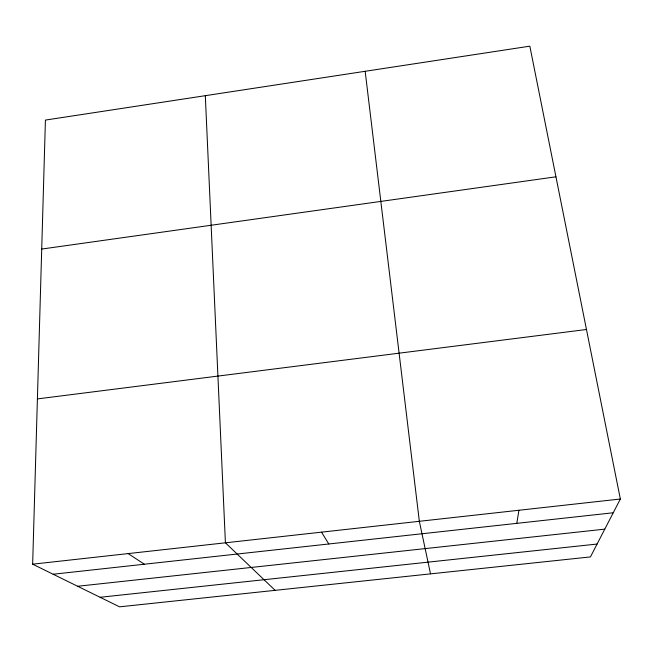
<?xml version="1.0" encoding="UTF-8"?>
<svg xmlns="http://www.w3.org/2000/svg" width="653" height="653" viewBox="0 0 653 653"><rect width="100%" height="100%" fill="white"/><g stroke="black" fill="none" stroke-linecap="round" stroke-linejoin="round"><path stroke-width="0.98" d="M32.65 564.184L45.424 120.079L529.836 46.167L620.35 499.014L590.434 556.919L119.556 606.833L32.65 564.184L620.35 499.014M516.792 523.355L518.931 510.262M41.719 249.054L555.948 176.808M37.401 398.91L586.467 329.496M53.13 574.232L613.24 512.768M77.634 586.263L604.784 529.142M100.08 597.275L597.087 544.047M128.168 553.589L144.354 564.225M275.133 590.345L225.416 542.806L205.311 95.681M321.513 532.154L328.794 543.982M430.523 573.873L419.34 521.306L365.166 71.291"/></g></svg>
